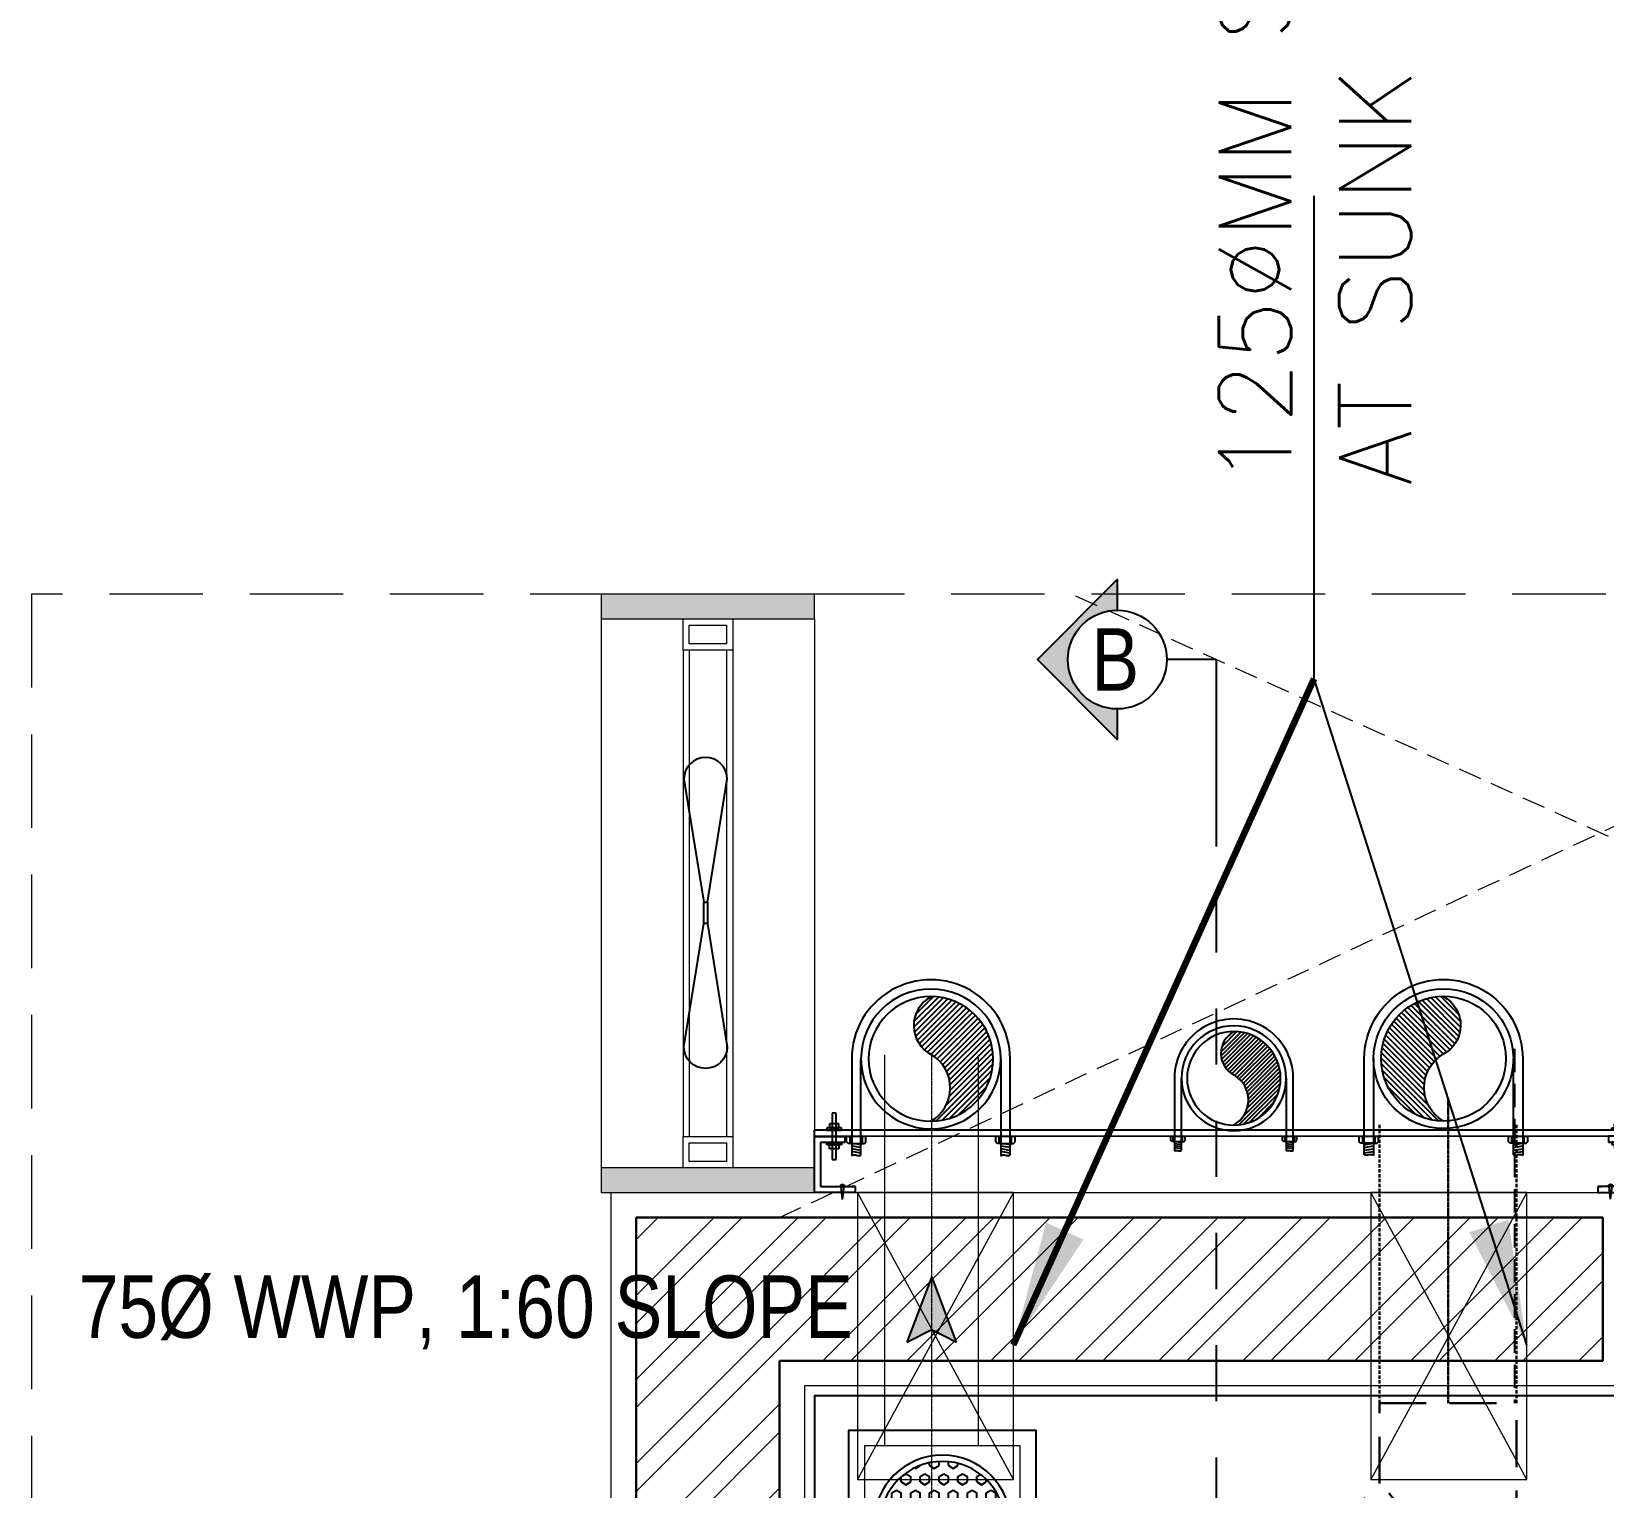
# Model space of a CAD drawing. Header units: inches. Extents: x 899679 to 12882928, y -3363313 to 527800.
# Drawn here: x 926824 to 928085, y 507950 to 509118 of the extents above; entities that cross this region are included whole.
import ezdxf
from ezdxf.enums import TextEntityAlignment as Align

# ---------------------------------------------------------------- set-up
doc = ezdxf.new("R2010")
doc.units = ezdxf.units.IN
doc.header["$LTSCALE"] = 150
for name, pattern in [('CENTER', [2, 1.25, -0.25, 0.25, -0.25]), ('Dash', [6, 3, -3]), ('DASHED2', [0.375, 0.25, -0.125]), ('HIDDEN', [0.375, 0.25, -0.125]), ('HIDDEN2', [0.1875, 0.125, -0.0625]), ('PHANTOMX2', [5, 2.5, -0.5, 0.5, -0.5, 0.5, -0.5])]:
    doc.linetypes.add(name, pattern=pattern)
for name, color, linetype, lineweight in [('DOTTED LINE-MSA', 3, 'HIDDEN2', 13), ('ELE', 6, 'Continuous', 25), ('ele02', 4, 'Continuous', 9), ('ele03', 147, 'Continuous', 5), ('g-cen-sym', 8, 'Continuous', 25), ('g-ele-02', 8, 'Continuous', 9), ('P.FIXTURE-MSA', 8, 'Continuous', 5), ('P_Soil Downtke pipe', 6, 'Continuous', 25), ('P_SOIL WASTE PIPE', 6, 'DASHED2', 30), ('P_Wate Downtke pipe', 4, 'Continuous', 25), ('P_WW PIPE', 4, 'Continuous', 9), ('PLASTER', 3, 'Continuous', 9), ('SHEET', 7, 'Continuous', 13), ('WALL HATCH-MSA', 251, 'Continuous', 9), ('WALL-MSA', 32, 'Continuous', 30)]:
    doc.layers.add(name, color=color, linetype=linetype, lineweight=lineweight)
for name, color, linetype in [('g-sol250', 8, 'Continuous'), ('P-ASP', 42, 'Continuous'), ('P_ARROW', 31, 'PHANTOMX2'), ('P_NT', 7, 'Continuous'), ('P_WASTE WATER PIPE', 4, 'DASHED2'), ('PL-bracket', 7, 'Continuous'), ('PL-Sleeve', 1, 'Continuous'), ('TILE SECTION', 152, 'Continuous')]:
    doc.layers.add(name, color=color, linetype=linetype)
doc.styles.add('AR', font='swisscl.ttf')
doc.styles.add('PLUMBING TEXT', font='ARIALN.TTF')
doc.styles.add('SWINS', font='swissc.ttf')
doc.styles.add('{18b73a54-fa43-428c-adcb-c1c7bbdf2c84}', font='Simplex.shx')
doc.dimstyles.new('WORKING DIM', dxfattribs={"dimtxt": 155, "dimasz": 100, "dimexe": 50, "dimexo": 0, "dimgap": 20, "dimtad": 1, "dimdec": 0, "dimzin": 0, "dimdsep": 46, "dimtxsty": 'AR', "dimblk": 'OBLIQUE', "dimcen": 0.09, "dimdle": 50, "dimclrd": 256, "dimclre": 250, "dimclrt": 256, "dimadec": 0, "dimazin": 0, "dimtfac": 1, "dimtdec": 0, "dimtofl": 0, "dimtmove": 1, "dimatfit": 0, "dimfxl": 1, "dimtolj": 1, "dimtzin": 0, "dimlwd": -1, "dimlwe": -1, "dimarcsym": 0})

# ---------------------------------------------------------------- blocks, each defined once
blk = doc.blocks.new('sec')
at = {"layer": 'g-cen-sym'}
h = blk.add_hatch(color=256, dxfattribs=at)
h.paths.add_polyline_path([(2.73e-14, 537.5273218287452), (-107.956475941309, 429.5708458874361), (-107.956475941309, 399.1607016395453, -0.2062306983916904), (2.730000000001706e-14, 445.6665243379758, -0.4142135623730596), (148.5555081145527, 297.1110162260618), (240.4163056053222, 297.1110162260618)])
h.paths.add_polyline_path([(-107.956475941309, 399.1607016395454), (-107.956475941309, 429.5708458874361), (-138.1869732997017, 399.3403485290693), (-138.1869732997017, 351.6371512499004, -0.09565303018648871)])
h.paths.add_polyline_path([(-138.1869732997017, 399.3403485290693), (-168.4174706606815, 369.1098511680636), (-168.4174706606815, 297.1110162260618), (-148.5555081119139, 297.1110162260618, -0.09423427136048851), (-138.1869732997017, 351.6371512499004)])
h.paths.add_polyline_path([(-168.4174706580426, 369.1098511680636), (-204.6941080129084, 332.8332138158367), (-204.6941080129084, 297.1110162260618), (-168.4174706606815, 297.1110162260618)])
h.paths.add_polyline_path([(-204.6941080129084, 332.8332138158367), (-240.4163056027092, 297.1110162260618), (-204.6941080129084, 297.1110162260618)])
for q in [(2.73e-14, 148.5555081130354), (-561.6378324203346, 0)]:
    blk.add_line((0, 0), q, dxfattribs=at)
blk.add_lwpolyline([(-148.5555081119139, 297.1110162260618), (-240.4163056027092, 297.1110162260618), (2.73e-14, 537.5273218287452), (240.4163056053222, 297.1110162260618), (148.5555081145527, 297.1110162260618)], dxfattribs=at)
blk.add_circle((2.73e-14, 297.1110162260618), 148.5555081130354, dxfattribs=at)
blk = doc.blocks.new('A$Cd9974d17')
at = {"elevation": -2.990973136893025e-06}
blk.add_lwpolyline([(14.51018306124024, -125), (139.5101830612402, -125), (139.5101830612402, 0), (14.51018306124024, 0)], close=True, dxfattribs=at)
blk.add_circle((77.01018305378966, -62.50000000372529, -3.011486838741326e-06), 50)
blk = doc.blocks.new('G$C4B83B98E')
at = {"layer": 'g-sol250'}
h = blk.add_hatch(color=251, dxfattribs=at)
h.dxf.hatch_style = 1
h.paths.add_polyline_path([(-2042.99999982852, 3229.485703979968), (-2042.99999982852, 3209.485703979968), (-1871.999999868218, 3209.485703979968), (-1871.999999868218, 3229.485703979968)])
h = blk.add_hatch(color=251, dxfattribs=at)
h.dxf.hatch_style = 1
h.paths.add_polyline_path([(-2043.001441100962, 2769.485703980434), (-2043.001441100962, 2749.485703980434), (-1872.000022129621, 2749.485703980434), (-1872.000022129621, 2769.485703980434)])
at = {"layer": 'WALL HATCH-MSA'}
h = blk.add_hatch(dxfattribs=at)
h.set_pattern_fill('ANSI32', color=251, scale=5)
h.set_pattern_definition([(45, (-926540.5051183873, -538060.7460376524), (-33.67596045400933, 33.67596045400933), []), (45, (-926518.0544683873, -538060.7460376524), (-33.67596045400933, 33.67596045400933), [])])
h.paths.add_polyline_path([(-599.9999998682179, 399.0857040353585), (-599.9999998647254, 265.7857040184317), (-484.9999998647254, 265.7857040184317), (-484.9999998682179, 514.0857040353585), (-1899.999999868218, 514.0857040353585), (-1899.999999868218, 2614.485703980434), (-1239.999999922817, 2614.485703981598), (-1239.999999922817, 2729.485703981598), (-2014.999999868218, 2729.485703980434), (-2014.999999868218, 399.0857040353585)])
at = {"layer": 'DOTTED LINE-MSA', "color": 251}
for p, q in [((-1899.999999868218, 2729.485703980317), (-833.7270340528339, 3229.485703980317)), ((-619.9999998678686, 2757.485681718914), (-1666.272965651355, 3229.485703980317))]:
    blk.add_line(p, q, dxfattribs=at)
at = {"layer": 'ELE', "color": 251, "elevation": 1.994536980021167e-09}
for points in [[(-1957.924393676221, 2982.42277739034), (-1942.019056357443, 3081.123080810765, 1), (-1976.770551986992, 3081.123080810765), (-1960.865214668214, 2982.42277739034)], [(-1957.924393676221, 2965.185220873216), (-1942.019056357443, 2866.484917452792, -1), (-1976.770551986992, 2866.484917452792), (-1960.865214668214, 2965.185220873216)]]:
    blk.add_lwpolyline(points, format="xyb", dxfattribs=at)
blk.add_lwpolyline([(-1957.924393676221, 2965.185220873216), (-1960.766859553754, 2965.185220873216), (-1960.766859553754, 2982.42277739034), (-1957.924393676221, 2982.42277739034)], close=True, dxfattribs=at)
at = {"layer": 'ele02', "color": 251, "elevation": 1.994536980021167e-09}
for points in [[(-1977.499988714233, 3184.485703979968), (-1977.499988714233, 3209.485703979968), (-1937.499988714233, 3209.485703979968), (-1937.499988714233, 3184.485703979968)], [(-1972.499985704198, 3189.485706990003), (-1972.499985704198, 3204.485700969934), (-1942.499991724268, 3204.485700969934), (-1942.499991724268, 3189.485706990003)]]:
    blk.add_lwpolyline(points, close=True, dxfattribs=at)
at = {"layer": 'ele02', "color": 251}
for points in [[(-1977.500010977499, 2769.485703980434), (-1977.500010977499, 2794.485703980434), (-1937.500010977499, 2794.485703980434), (-1937.500010977499, 2769.485703980434)], [(-1972.500007967465, 2774.485706990468), (-1972.500007967465, 2789.485700970399), (-1942.500013987534, 2789.485700970399), (-1942.500013987534, 2774.485706990468)]]:
    blk.add_lwpolyline(points, close=True, dxfattribs=at)
at = {"layer": 'ele03', "color": 251}
for p, q in [((-2042.99999982852, 3209.485703979968), (-2043.00002209167, 2769.485703980434)), ((-1871.999999868218, 3209.485703979968), (-1872.000022129621, 2769.485703980434)), ((-1977.499999637716, 3184.485703979968), (-1977.500018327497, 2794.485703980434)), ((-1972.499996428378, 3184.485703979968), (-1972.500015502796, 2794.485703980434)), ((-1942.50000264775, 3184.485703979968), (-1942.500021521002, 2794.485703980434)), ((-1937.499999589287, 3184.485703979968), (-1937.500010981224, 2794.485703980434))]:
    blk.add_line(p, q, dxfattribs=at)
at = {"layer": 'g-cen-sym', "color": 251, "linetype": 'Dash', "lineweight": -3, "ltscale": 0.1}
blk.add_line((-1549.975790099474, 3077.174606639659), (-1549.975790099474, 370.0202894068789), dxfattribs=at)
at = {"layer": 'g-ele-02', "color": 251, "linetype": 'Continuous'}
for points in [[(-2042.99999982852, 3229.485703980317), (-2042.99999982852, 3209.485703980317), (-1871.999999868218, 3209.485703979968), (-1871.999999868218, 3229.485703979968)], [(-2042.999999825377, 2769.485703980434), (-2042.999999825377, 2749.485703980434), (-1872.000022129621, 2749.485703980434), (-1872.000022129621, 2769.485703980434)]]:
    blk.add_lwpolyline(points, close=True, dxfattribs=at)
at = {"layer": 'PLASTER', "color": 251, "linetype": 'Continuous', "ltscale": 750}
blk.add_line((-2035.001441100729, 2749.485703980434, 0.320677927796419), (-1880.001441097003, 2749.485703980317, 0.320677927796419), dxfattribs=at)
at = {"layer": 'PLASTER', "color": 251}
blk.add_lwpolyline([(-1879.999999868218, 534.0857040353585), (-464.9999998684507, 534.0857040353585), (-464.9999998644926, 245.7857040184317), (-619.9999998641433, 245.7857040184317), (-619.9999998676358, 379.0857040353585), (-2034.999999868218, 379.0857040353585), (-2034.999999868218, 2749.485703980434), (-1219.999999922817, 2749.485703981598), (-1219.999999922817, 2594.485703981598), (-1879.999999868218, 2594.485703980434)], close=True, dxfattribs=at)
at = {"layer": 'SHEET', "color": 251, "linetype": 'HIDDEN', "ltscale": 2}
blk.add_lwpolyline([(-2499.999999867636, 102.0041043455712), (-1.164153218269348e-10, 102.0041043455712), (-1.164153218269348e-10, 3229.485703980317), (-2499.999999867636, 3229.485703980317)], close=True, dxfattribs=at)
at = {"layer": 'TILE SECTION', "color": 251}
blk.add_lwpolyline([(-1219.999999922817, 2594.485703981598), (-1219.999999922817, 2586.485703981598), (-1871.999999868218, 2586.485703980434), (-1871.999999868218, 542.0857040353585), (-456.9999998685671, 542.0857040353585)], dxfattribs=at)
at = {"layer": 'WALL-MSA', "color": 251}
for p, q in [((-2014.999999868218, 2729.485703980434), (-1239.999999922817, 2729.485703981598)), ((-2014.999999868218, 399.0857040353585), (-2014.999999868218, 2729.485703980434)), ((-1239.999999922817, 2614.485703981598), (-1239.999999922817, 2729.485703981598)), ((-1899.999999868218, 2614.485703980434), (-1239.999999922817, 2614.485703981598)), ((-1899.999999868218, 514.0857040353585), (-1899.999999868218, 2614.485703980434))]:
    blk.add_line(p, q, dxfattribs=at)
at = {"layer": 'g-cen-sym', "color": 251, "linetype": 'Dash', "lineweight": -3, "ltscale": 0.1, "xscale": 0.2666666667908428, "yscale": 0.2666666667908428, "zscale": 0.2666666667908428, "rotation": 90.00000088045216}
blk.add_blockref('sec', (-1549.975792400772, 3176.944695354672), dxfattribs=at)
at = {"layer": 'P.FIXTURE-MSA', "color": 251}
blk.add_blockref('A$Cd9974d17', (-1846.510182929458, 2546.485703980434, 2.990973136893025e-06), dxfattribs=at)
at = {"layer": 'g-cen-sym', "color": 251, "linetype": 'Dash', "lineweight": -3, "ltscale": 0.1, "style": 'SWINS'}
blk.add_text('B', height=50, dxfattribs=at).set_placement((-1630.842134375358, 3177.053376686294, 2.375956986711003e-09), align=Align.MIDDLE_CENTER)
blk = doc.blocks.new('A$C71541A21')
h = blk.add_hatch()
h.set_pattern_fill('ANSI31', color=256, scale=15624.99999961172, angle=449.9999947211993, style=0)
h.set_pattern_definition([(225.0000052736955, (2987.514096804695, -8852.990632419187), (-2.209708894839474, 2.209708487257594), [])])
edge = h.paths.add_edge_path()
edge.add_ellipse((58.19573492583879, 66.33248665570433), major_axis=(-35.35533905670769, 35.35533905670769), ratio=0.9999999999963864, start_angle=315.00000527864233, end_angle=405.0000052790051, ccw=False)
edge.add_ellipse((58.19573492606526, 66.33248665570433), major_axis=(-35.35533905654907, -35.35533905654907), ratio=0.9999999999990152, start_angle=135.0000052792887, end_angle=225.0000000000283, ccw=False)
edge.add_ellipse((84.99012411941371, 79.03934499527237), major_axis=(-18.70781260122782, 18.70781260122782), ratio=0.9999999999990392, start_angle=72.05095237669781, end_angle=196.2959103731115, ccw=False)
edge.add_ellipse((35.01052318419402, 50.98169697085457), major_axis=(-21.84810600288985, 21.84810600288985), ratio=0.9999999999985292, start_angle=256.2424875922653, end_angle=375.2099589512152)
at = {"color": 253}
for p, q in [((-18.89106795806232, 129.8324832193147), (58.19572907563697, 129.8324866465499)), ((-9.54635294477252, 129.831727855091), (-11.43835364824865, 129.8372014557497)), ((-9.548668197777328, 132.701747422945), (-8.418130726596372, 133.8388452140151)), ((-9.540326368397595, 122.3611023641951), (-9.548668197777328, 132.7017474233088)), ((-9.515043614402327, 131.1003206797267), (-4.017719424910991, 131.0844167980775)), ((-8.418130726596372, 133.8388452140151), (-4.017719424910991, 133.8388452140151)), ((58.19572976394407, 122.3618984121623), (-19.34279916938048, 122.3619066906281)), ((-9.540326368397595, 122.3611023641951), (-9.548668197777328, 119.4776715886491)), ((-9.548668197777328, 119.4776715886491), (-8.418130726596372, 118.3405737975789)), ((-9.54398898214198, 121.095085953604), (-4.017719424910991, 121.0790983322312)), ((-8.418130726596372, 118.3405737975789), (-4.017719424910991, 118.3405737975789)), ((-9.548656401267221, 13.17233259953531), (-8.418118929722494, 14.30943039060541)), ((-9.540314571523721, 2.831687540421555), (-9.548656401267221, 13.17233259953531)), ((-8.418118929722494, 14.30943039060541), (-4.017707627673313, 14.30943039060541)), ((58.19574077694657, 2.832486664677487), (-19.34279379814656, 2.832478416473873)), ((-18.89105706969759, 10.30306669630091), (58.19574008841307, 10.30307489960869)), ((58.19574077694657, 2.832486664677487), (-13.3133817491303, 2.832479011567313)), ((-9.546341147898643, 10.30231303168141), (-11.10284523895749, 10.30681603271836)), ((-9.540314571523721, 2.831687540421555), (-9.548656401267221, -0.0517432354882459)), ((-9.543977185268105, 1.56567112983059), (-4.017707627673313, 1.549683508457674)), ((-9.515031817528447, 11.57090585595318), (-4.017707627673313, 11.55500197394024)), ((-9.548656401267221, -0.0517432354882459), (-8.418118929722494, -1.188841026558363)), ((-8.418118929722494, -1.188841026558363), (-4.017707627673313, -1.188841026558363))]:
    blk.add_line(p, q, dxfattribs=at)
for points in [[(-19.39855965395615, 122.2485780273218, 0.1779413410830516), (-18.96089619515904, 125.9839440835293, -0.2328251976264197), (-18.95009380971812, 129.7178886617275)], [(-19.39854785708225, 2.719163203912031, 0.1779413410830516), (-18.96088439792142, 6.454529259755815, -0.2328251976264197), (-18.9500820128443, 10.18847383831774)]]:
    blk.add_lwpolyline(points, format="xyb", dxfattribs=at)
for points in [[(-17.33959012638577, 129.8327036686914), (-16.18338604933437, 122.3601411850922)], [(-15.15917705513048, 129.8335857501314), (-14.00297297844291, 122.361023266896)], [(-12.97876398460279, 129.8344678319353), (-11.82255990755139, 122.3619053483361)], [(-10.79835091371127, 129.8353499133754), (-9.540865640548088, 123.0295915888945)], [(-4.017719424910991, 133.8388452140151), (-4.017719424910991, 118.3405737975789)], [(-4.017707627673313, 14.30943039060541), (-4.017707627673313, -1.188841026558363)], [(-17.33957832914815, 10.30328884491786), (-16.18337425246052, 2.830726361682465)], [(-15.15916525825657, 10.30417092635792), (-14.002961181569, 2.831608443122533)], [(-12.97875218772888, 10.30505300816178), (-11.82254811067751, 2.8324905245626)], [(-10.7983391164736, 10.30593508960185), (-9.540853843674213, 3.500176764757211)]]:
    blk.add_lwpolyline(points, dxfattribs=at)
for major_axis, ratio, start_param, end_param in [((-8.399999999999996e-15, -56.0294117612936), 0.9999999999955402, -0.7853981633996782, 5.497787143779905), ((-1.31e-14, -49.99999999999997), 0.9999999999967564, -0.7853981633990699, 5.497787143780516)]:
    blk.add_ellipse((58.19573492561231, 66.33248665570433), major_axis=major_axis, ratio=ratio, start_param=start_param, end_param=end_param)
at = {"color": 253, "extrusion": (0, 0, -1)}
blk.add_ellipse((58.19573492629181, 66.33248665570433), major_axis=(-44.90128060301127, -44.90128060301129), ratio=0.999999999999692, start_param=2.356194490192188, end_param=5.497787143781983, dxfattribs=at)
at = {"extrusion": (0, 0, -1)}
for centre, major_axis, ratio, start_param, end_param in [((35.01052318464697, 50.98169697049223), (-21.8481060029837, -21.8481060029837), 0.999999999999786, 1.30533246416926, 3.381706541423978), ((84.89053644642789, 78.88060685054668), (-18.59417428406518, 18.59417428406518), 0.9999999999967792, 2.853642975592703, 5.029312805762117)]:
    blk.add_ellipse(centre, major_axis=major_axis, ratio=ratio, start_param=start_param, end_param=end_param, dxfattribs=at)
blk = doc.blocks.new('*U81')
at = {"color": 7, "ltscale": 0.125}
for p, q in [((-639.5921562021289, 63.33749707066454), (-642.764914883749, 63.33749707066454)), ((-642.764914883749, 63.33749707066454), (-642.764914883749, 26.32462893977936)), ((-639.5921562021289, 26.32462893977936), (-639.5921562021289, 63.33749707066454)), ((-17.30379328266986, 63.33749707066454), (-14.13103460105026, 63.33749707066454)), ((-17.30379328266986, 26.32462893977936), (-17.30379328266986, 63.33749707066454)), ((-14.13103460105026, 63.33749707066454), (-14.13103460105026, 26.32462893977936)), ((-635.3813577738439, 51.56487437560279), (-646.9732129849768, 51.56487437560279)), ((-646.9732129849768, 51.56487437560279), (-646.9732129849768, 49.69146944608656)), ((-637.4782512954012, 54.73987305416085), (-644.8736791664237, 54.73987305416085)), ((-644.8736791664237, 54.73987305416085), (-644.8736791664237, 51.56487437560279)), ((-644.8736791664237, 51.56487437560279), (-637.4782512954012, 51.56487437560279)), ((-637.4782512954012, 51.56487437560279), (-637.4782512954012, 54.73987305416085)), ((-635.3813577738439, 49.69146944608656), (-635.3813577738439, 51.56487437560279)), ((-21.51459171095462, 51.56487437560279), (-9.92273649982212, 51.56487437560279)), ((-21.51459171095462, 49.69146944608656), (-21.51459171095462, 51.56487437560279)), ((-19.41769818939042, 54.73987305416085), (-12.02227031837515, 54.73987305416085)), ((-19.41769818939042, 51.56487437560279), (-19.41769818939042, 54.73987305416085)), ((-12.02227031837515, 51.56487437560279), (-19.41769818939042, 51.56487437560279)), ((-12.02227031837515, 54.73987305416085), (-12.02227031837515, 51.56487437560279)), ((-9.92273649982212, 51.56487437560279), (-9.92273649982212, 49.69146944608656)), ((-646.9732129849768, 38.09725163530675), (-646.9732129849768, 39.97065656435734)), ((-646.9732129849768, 39.97065656435734), (-635.3813577738439, 39.97065656435734)), ((-635.3813577738439, 38.09725163530675), (-646.9732129849768, 38.09725163530675)), ((-644.8736791664237, 34.92225295628305), (-644.8736791664237, 38.09725163530675)), ((-644.8736791664237, 38.09725163530675), (-637.4782512954012, 38.09725163530675)), ((-637.4782512954012, 38.09725163530675), (-637.4782512954012, 34.92225295628305)), ((-635.3813577738439, 39.97065656435734), (-635.3813577738439, 38.09725163530675)), ((-9.92273649982212, 49.69146944608656), (-21.51459171095462, 49.69146944608656)), ((-9.92273649982212, 39.97065656435734), (-21.51459171095462, 39.97065656435734)), ((-21.51459171095462, 39.97065656435734), (-21.51459171095462, 38.09725163530675)), ((-21.51459171095462, 38.09725163530675), (-9.92273649982212, 38.09725163530675)), ((-12.02227031837515, 38.09725163530675), (-19.41769818939042, 38.09725163530675)), ((-19.41769818939042, 38.09725163530675), (-19.41769818939042, 34.92225295628305)), ((-12.02227031837515, 34.92225295628305), (-12.02227031837515, 38.09725163530675)), ((-9.92273649982212, 38.09725163530675), (-9.92273649982212, 39.97065656435734)), ((-637.4782512954012, 34.92225295628305), (-644.8736791664237, 34.92225295628305)), ((-642.764914883749, 26.32462893977936), (-639.5921562021289, 26.32462893977936)), ((-19.41769818939042, 34.92225295628305), (-12.02227031837515, 34.92225295628305)), ((-14.13103460105026, 26.32462893977936), (-17.30379328266986, 26.32462893977936))]:
    blk.add_line(p, q, dxfattribs=at)
for p, q in [((-656.7079420772951, 44.72142396942945), (-656.7079420772951, 49.69098918781675)), ((-656.7079420772951, 49.68862127818283), (0, 49.68862127818283)), ((-656.7079420772951, 44.72190422909625), (-632.706518526433, 44.72190422909625)), ((-656.7079420772951, 0), (-656.7079420772951, 44.72190422909625)), ((-656.7079420772951, 44.72171776174218), (0, 44.71953631946235)), ((-632.7065185208809, 39.97065656435734), (-651.9566944170971, 39.97065656435734)), ((-651.9566944170971, 39.97065656435734), (-651.9566944231141, 4.751247661959496)), ((-632.706518526433, 44.72190422909625), (-632.7065185208809, 39.97065656435734)), ((0, 44.72190422909625), (-24.18943095835834, 44.72190422909625)), ((-24.18943095835834, 44.72190422909625), (-24.18943096391718, 39.97065656435734)), ((-24.18943096391718, 39.97065656435734), (-4.751247660191439, 39.97065656435734)), ((-4.751247660191439, 39.97065656435734), (-4.751247654174222, 4.751247661959496)), ((0, 44.72142396942945), (0, 49.69098918781675)), ((0, 0), (0, 44.72190422909625)), ((-624.1821507526578, 0), (-656.7079420772951, 0)), ((-651.9566944231141, 4.751247661959496), (-624.1821507466408, 4.751247661959496)), ((-625.025386701224, 4.751247661959496), (-626.8687639880611, 4.751247661959496)), ((-624.1821507466408, 4.751247661959496), (-626.8687639880611, 4.751247661959496)), ((-624.1821507466408, 4.751247661959496), (-624.1821507526578, 0)), ((-4.751247654174222, 4.751247661959496), (-32.52579132463689, 4.751247661959496)), ((-32.52579132463689, 4.751247661959496), (-29.83917808923434, 4.751247661959496)), ((-32.52579132463689, 0), (0, 0)), ((-31.68255537607183, 4.751247661959496), (-29.83917808923434, 4.751247661959496))]:
    blk.add_line(p, q)
for points in [[(-634.3759595184891, -5.459783804278004), (-635.607449027168, 4.75124766195949)], [(-634.3759595184891, -5.459783804278004), (-633.14447000981, 4.75124766195949)], [(-32.52579132463689, 0), (-32.52579132463689, 4.751247661959496)], [(-22.33198255880644, -5.459783804278004), (-23.56347206748561, 4.75124766195949)], [(-22.33198255880644, -5.459783804278004), (-21.10049305012726, 4.75124766195949)]]:
    blk.add_lwpolyline(points)
for centre, radius, start, end in [((-634.457446886313, 4.542921116976267), 1.93870399255409, 6.168720518134509, 173.8312794818654), ((-22.25049519098253, 4.542921116976278), 1.938703992554078, 6.168720518134083, 173.8312794818659)]:
    blk.add_arc(centre, radius, start, end)
blk = doc.blocks.new('_OBLIQUE')
at = {"color": 0, "linetype": 'ByBlock'}
blk.add_line((-0.5, -0.5), (0.5, 0.5), dxfattribs=at)
blk = doc.blocks.new('A$C6af94c71')
at = {"layer": 'P_SOIL WASTE PIPE'}
for p, q in [((-55.0019888933748, 250.1326987901703), (-55.0019888933748, 314.4680250114761)), ((-55.0019888933748, 314.4680250114761), (55.0019888933748, 314.4680250114761)), ((55.00198889523745, 94.56358148669824), (55.00198889523745, 314.4680250114761)), ((-132.7865475453436, 172.3481401386671), (-55.0019888933748, 250.1326987901703)), ((-188.7531521487981, 129.5800465298817), (-153.5663323756307, 164.7668663039804)), ((-153.5663323756307, 164.7668663039804), (-108.074797552079, 119.2753314804286)), ((-137.3870922327042, 170.2494053086266), (-97.24390797875822, 130.1062210537493)), ((-132.7865475453436, 172.3481401386671), (-93.8942682184279, 133.4558608126827)), ((-30.12809662893414, 154.6144695412368), (-67.80090029910207, 63.66427598707378)), ((-199.7585025560111, 129.5800465298817), (-206.2523527666926, 117.0688536688685)), ((-199.7585025560111, 129.5800465298817), (-148.7642925288528, 78.58583650318906)), ((-188.7531521487981, 129.5800465298817), (-199.7585025560111, 129.5800465298817)), ((-188.7531521487981, 129.5800465298817), (-199.7585025560111, 129.5800465298817)), ((-188.7531521487981, 129.5800465298817), (-143.2616173252463, 84.08851170586422)), ((-56.9641624353826, 89.82647551083937), (-97.24390797875822, 130.1062210537493)), ((-55.0019888933748, 94.56358148669824), (-93.8942682184279, 133.4558608126827)), ((-206.2523527666926, 117.0688536688685), (-158.2668140642345, 69.08331496734172)), ((-206.2523527666926, 112.0808459138498), (-206.2523527666926, 117.0688536688685)), ((-63.30875065550208, 74.50928458338603), (-108.074797552079, 119.2753314804286)), ((-206.2523527666926, 112.0808459138498), (-160.7608179412782, 66.589311090298)), ((-56.77103560976684, 89.82647551083937), (0, 89.82647551083937)), ((-55.0019888933748, 94.56358148669824), (0, 94.56358148669824)), ((55.00198889523745, 94.56358148669824), (0, 94.56358148669824)), ((57.33854162879288, 89.82647551083937), (0, 89.82647551083937)), ((-97.77008250169456, 27.5916264760308), (-148.7642925288528, 78.58583650318906)), ((-97.77008250169456, 38.59697688231245), (-143.2616173252463, 84.08851170586422)), ((-115.2692831177264, 21.09777626628056), (-160.7608179412782, 66.58931108983234)), ((-110.281275363639, 21.09777626628056), (-158.2668140642345, 69.08331496734172)), ((-64.33474552072585, 74.50928458338603), (0, 74.50928458338603)), ((66.0971556827426, 74.50928458338603), (0, 74.50928458338603)), ((66.13226453028619, 24.7476068418473), (66.13226453028619, 74.50928458338603)), ((-97.77008250169456, 38.59697688231245), (-73.90346356481314, 62.46359581965953)), ((-64.33474552072585, 24.7476068418473), (-64.33474552072585, 58.57968146121129)), ((-97.77008250169456, 38.59697688231245), (-97.77008250169456, 27.5916264760308)), ((-97.77008250169456, 27.5916264760308), (-110.281275363639, 21.09777626628056)), ((-115.2692831177264, 21.09777626628056), (-110.281275363639, 21.09777626628056)), ((-64.33474552072585, 24.7476068418473), (-72.11670342087746, 16.96564894029871)), ((-72.11670342087746, 16.96564894029871), (0, 16.96564894029871)), ((-72.11670342087746, 16.96564894029871), (-67.86179962940514, 3.527054108213633)), ((-64.33474552072585, 24.7476068418473), (0, 24.7476068418473)), ((66.13226453028619, 24.7476068418473), (0, 24.7476068418473)), ((73.9142224304378, 16.96564894029871), (0, 16.96564894029871)), ((66.13226453028619, 24.7476068418473), (73.9142224304378, 16.96564894029871)), ((73.9142224304378, 16.96564894029871), (69.65931863710284, 3.527054108213633)), ((-67.86179962940514, 3.527054108213633), (0, 3.527054108213633)), ((-64.33474552072585, 0), (-67.86179962940514, 3.527054108213633)), ((-64.33474552072585, 0), (0, 0)), ((69.65931863710284, 3.527054108213633), (0, 3.527054108213633)), ((66.13226453028619, 0), (0, 0)), ((66.13226453028619, 0), (69.65931863710284, 3.527054108213633))]:
    blk.add_line(p, q, dxfattribs=at)
for centre, radius, start, end in [((-114.7303358893842, 183.5810275967233), 89.42371259090491, 341.0995530722157, 48.09287157976029), ((-137.361852446571, 143.5607883748598), 26.68862886879014, 90.05418539285836, 127.3850074046378), ((-138.103354929015, 177.9111870494671), 7.695188866333153, 275.340781220268, 313.703468187926), ((60.40215984359384, 94.28238835604861), 5.407487018392312, 177.0192347472163, 235.4899216990759), ((45.26682016998529, 72.71313371881843), 20.94261030249213, 4.920038451435496, 54.80092367821847), ((-69.94947823695838, 58.47586444811895), 5.615692429062553, 358.9407155476231, 135.2434604398239)]:
    blk.add_arc(centre, radius, start, end, dxfattribs=at)
blk = doc.blocks.new('WASTE WATER ARROW')
at = {"layer": 'P_WASTE WATER PIPE', "ltscale": 0.025}
blk.add_hatch(color=256, dxfattribs=at).paths.add_polyline_path([(481737.1594822454, -256822.5249126543), (481729.9226960876, -256825.2602156197), (481737.1594822454, -256827.9955185851), (481735.74604372, -256825.2602156197)])
at = {"layer": 'P_WASTE WATER PIPE', "color": 7, "linetype": 'ByBlock', "ltscale": 0.025}
blk.add_lwpolyline([(481737.1594822454, -256822.5249126543), (481729.9226960876, -256825.2602156197), (481737.1594822454, -256827.9955185851), (481735.74604372, -256825.2602156197)], close=True, dxfattribs=at)
blk = doc.blocks.new('NT-1')
at = {"layer": 'P_NT'}
h = blk.add_hatch(dxfattribs=at)
h.set_pattern_fill('HEX', color=256, scale=35, style=0)
h.set_pattern_definition([(0, (-3250.731995345326, -29.71424287266564), (0, 7.577722285), [4.375, -8.75]), (120, (-3250.731995345326, -29.71424287266564), (-6.562500001633464, -3.788861142499998), [4.374999999999994, -8.749999999999988]), (59.99999999999999, (-3246.356995345326, -29.71424287266564), (-6.562500001633464, 3.788861142500001), [4.375, -8.75])])
edge = h.paths.add_edge_path()
edge.add_arc((75, 75), 50, 0, 360)
blk.add_lwpolyline([(0, 0), (150, 0), (150, 150), (0, 150)], close=True, dxfattribs=at)
for radius in [55, 50]:
    blk.add_circle((75, 75), radius, dxfattribs=at)

msp = doc.modelspace()

# ---------------------------------------------------------------- linework, layer by layer
at = {"layer": 'P_SOIL WASTE PIPE', "color": 252, "linetype": 'CENTER', "ltscale": 0.005}
msp.add_line((927959.8832274891, 508018.0685732808, -1.486563277986949e-08), (927959.8832681548, 508262.477430072, -1.486563277986949e-08), dxfattribs=at)
at = {"layer": 'P_SOIL WASTE PIPE', "ltscale": 0.07}
for p, q in [((927904.8832281545, 508018.0685732808, -1.486563277986949e-08), (927904.8832656756, 508241.8715788316, -1.486563277986949e-08)), ((928014.883228152, 508018.0685732808, -1.486563277986949e-08), (928014.8832656738, 508241.8715788316, -1.486563277986949e-08))]:
    msp.add_line(p, q, dxfattribs=at)
at = {"layer": 'P_Wate Downtke pipe', "color": 8, "linetype": 'HIDDEN2', "elevation": 1.207871629855697e-09}
msp.add_lwpolyline([(928013.2624705822, 508302.3482953726), (928013.2624705822, 508018.0685732808)], dxfattribs=at)
at = {"layer": 'P_WW PIPE'}
for p, q in [((927508.3218779461, 507983.9412415065), (927508.3218779461, 508297.4019798291)), ((927583.321877948, 507983.9412415065), (927583.321877948, 508297.4019798291))]:
    msp.add_line(p, q, dxfattribs=at)
at = {"layer": 'P_WW PIPE', "color": 8, "linetype": 'CENTER', "ltscale": 0.005}
msp.add_line((927545.821877948, 507855.6062691276), (927545.821877948, 508297.4019798272), dxfattribs=at)
at = {"layer": 'PL-Sleeve', "lineweight": 5, "elevation": -2.036381501106371e-08}
msp.add_lwpolyline([(927611.3855913798, 508186.9412436493), (927486.3855913798, 508186.9412436493), (927486.3855913798, 507956.9412419753), (927611.3855913798, 507956.9412419753)], close=True, dxfattribs=at)
msp.add_lwpolyline([(927611.3855913798, 507956.9412402933), (927486.3855913798, 508186.9412436493), (927611.3855913798, 508186.9412436493), (927486.3855913798, 507956.9412419753)], dxfattribs=at)
at = {"layer": 'PL-Sleeve', "lineweight": 5}
msp.add_lwpolyline([(928022.9558405865, 508186.9412415075), (927897.9558405865, 508186.9412415075), (927897.9558405865, 507956.9412398335), (928022.9558405865, 507956.9412398335)], close=True, dxfattribs=at)
msp.add_lwpolyline([(928022.9558405865, 507956.9412381515), (927897.9558405865, 508186.9412415075), (928022.9558405865, 508186.9412415075), (927897.9558405865, 507956.9412398335)], dxfattribs=at)

# ---------------------------------------------------------------- block references
at = {"color": 1}
msp.add_blockref('G$C4B83B98E', (929323.8855935656, 505437.4555375261), dxfattribs=at)
at = {"layer": 'P-ASP', "xscale": -0.7500000002375171, "yscale": 0.7500000002375171, "zscale": 0.7500000002375171, "rotation": 269.9999767573685}
msp.add_blockref('A$C71541A21', (927738.3462799648, 508234.9699464638), dxfattribs=at)
at = {"layer": 'P_ARROW', "color": 7, "xscale": 7.296045054768373, "yscale": 7.296045054768373, "zscale": 7.296045054768373, "rotation": 270}
msp.add_blockref('WASTE WATER ARROW', (2801354.491613721, 4022843.004313772), dxfattribs=at)
at = {"layer": 'P_NT', "xscale": -1, "rotation": 270}
msp.add_blockref('NT-1', (927479.38559369, 507846.4412415028, -2.051370184830148e-08), dxfattribs=at)
at = {"layer": 'P_Soil Downtke pipe', "ltscale": 20, "rotation": 90.00000000000011}
msp.add_blockref('A$C71541A21', (928022.5642578774, 508236.1738483871), dxfattribs=at)
at = {"layer": 'P_SOIL WASTE PIPE', "ltscale": 0.07}
msp.add_blockref('A$C6af94c71', (927959.8832025004, 507703.6005482693, -1.486563277986949e-08), dxfattribs=at)
at = {"layer": 'P_Wate Downtke pipe', "ltscale": 20, "xscale": -1, "rotation": 270}
msp.add_blockref('A$C71541A21', (927478.8146466129, 508235.9743841274), dxfattribs=at)
at = {"layer": 'PL-bracket', "lineweight": -3, "xscale": -1.006212302326112, "yscale": 1.006212302326112, "zscale": 1.006212302326112, "rotation": 0.01732554703220657}
msp.add_blockref('*U81', (927451.885571436, 508186.9412415067), dxfattribs=at)

# ---------------------------------------------------------------- texts
at = {"layer": 'P_WW PIPE', "lineweight": 30, "insert": (927482.5393404476, 508120.4886910713, 8.607457530540399e-06), "char_height": 50, "width": 623.9432128240051, "attachment_point": 3, "style": 'PLUMBING TEXT'}
msp.add_mtext('75Ø WWP, 1:60 SLOPE', dxfattribs=at)
at = {"layer": 'PL-Sleeve', "lineweight": 5, "insert": (927930.38559138, 508753.7788970958), "char_height": 57.82781925418229, "width": 776.0721284709871, "attachment_point": 7, "rotation": 89.99999999999999, "style": '{18b73a54-fa43-428c-adcb-c1c7bbdf2c84}'}
msp.add_mtext('125%%CMM SLEEVE AT SUNK BOTTOM ', dxfattribs=at)

# ---------------------------------------------------------------- leaders
at = {"layer": 'PL-Sleeve', "lineweight": 5}
for points, override in [([(928022.9558405866, 508064.9787422533, 1.043620825538124e-09), (927852.617726532, 508599.0302012959, 1.043620825538124e-09), (927852.617726532, 508986.3270308474, 1.043620825538124e-09)], {"dimtad": 0}), ([(927611.38559138, 508064.9787422533, -1.932019418552559e-08), (927852.617726532, 508599.0302012959, -1.932019418552559e-08)], {"dimscale": 1, "dimtxt": 155, "dimasz": 100, "dimgap": 20, "dimtad": 0, "dimtxsty": 'AR', "dimclrd": 256, "dimlwd": 65535})]:
    msp.add_leader(points, dimstyle='WORKING DIM', override=override, dxfattribs=at)

doc.saveas('drawing.dxf')
